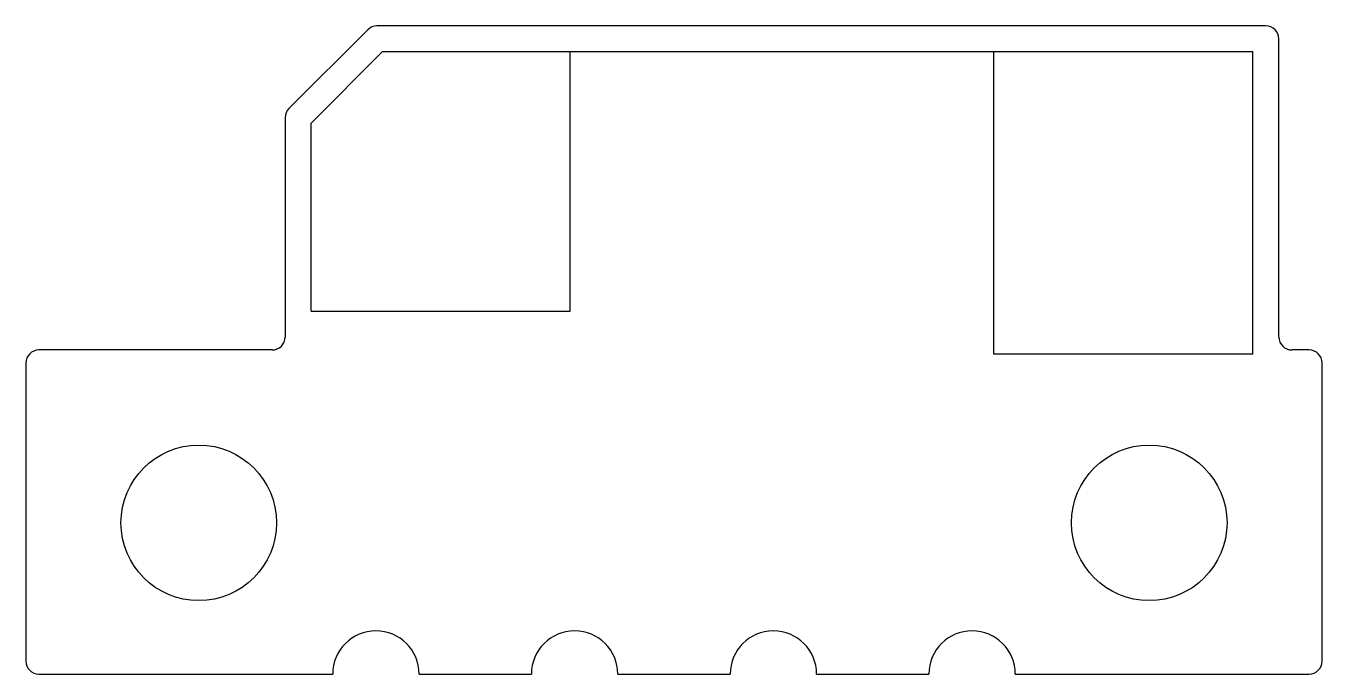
# Model space of a CAD drawing. Header units: millimetres. Extents: x 0 to 15, y 0 to 7.5.
import ezdxf

# ---------------------------------------------------------------- set-up
doc = ezdxf.new("R2010")
doc.units = ezdxf.units.MM

msp = doc.modelspace()

# ---------------------------------------------------------------- linework, layer by layer
at = {"color": 7, "linetype": 'Continuous'}
for p, q in [((3.956, 7.456), (3.044, 6.544)), ((14.35, 7.5), (4.062, 7.5)), ((14.5, 3.9), (14.5, 7.35)), ((4.124, 7.2), (3.3, 6.376)), ((14.2, 7.2), (4.124, 7.2)), ((6.3, 4.2), (6.3, 7.2)), ((11.2, 3.7), (11.2, 7.2)), ((14.2, 3.7), (14.2, 7.2)), ((3, 6.438), (3, 3.9)), ((3.3, 4.2), (3.3, 6.376)), ((3.3, 4.2), (6.3, 4.2)), ((2.85, 3.75), (0.15, 3.75)), ((14.2, 3.7), (11.2, 3.7)), ((14.85, 3.75), (14.65, 3.75)), ((0, 3.6), (0, 0.15)), ((15, 0.15), (15, 3.6)), ((0.15, 0), (3.55, 0)), ((4.55, 0), (5.85, 0)), ((6.85, 0), (8.15, 0)), ((9.15, 0), (10.45, 0)), ((11.45, 0), (14.85, 0))]:
    msp.add_line(p, q, dxfattribs=at)
for centre, radius in [((4.124, 7.2), 0), ((14.2, 7.2), 0), ((3.3, 6.376), 0), ((2, 1.75), 0.9), ((13, 1.75), 0.9)]:
    msp.add_circle(centre, radius, dxfattribs=at)
for centre, radius, start, end in [((4.062, 7.35), 0.15, 90, 135), ((14.35, 7.35), 0.15, 0, 90), ((3.15, 6.438), 0.15, 135, 180), ((2.85, 3.9), 0.15, 270, 0), ((14.65, 3.9), 0.15, 180, 270), ((14.85, 3.6), 0.15, 0, 90), ((0.15, 3.6), 0.15, 90, 180), ((4.05, 0), 0.5, 0, 180), ((6.35, 0), 0.5, 0, 180), ((8.65, 0), 0.5, 0, 180), ((10.95, 0), 0.5, 0, 180), ((0.15, 0.15), 0.15, 180, 270), ((14.85, 0.15), 0.15, 270, 0)]:
    msp.add_arc(centre, radius, start, end, dxfattribs=at)

doc.saveas('drawing.dxf')
